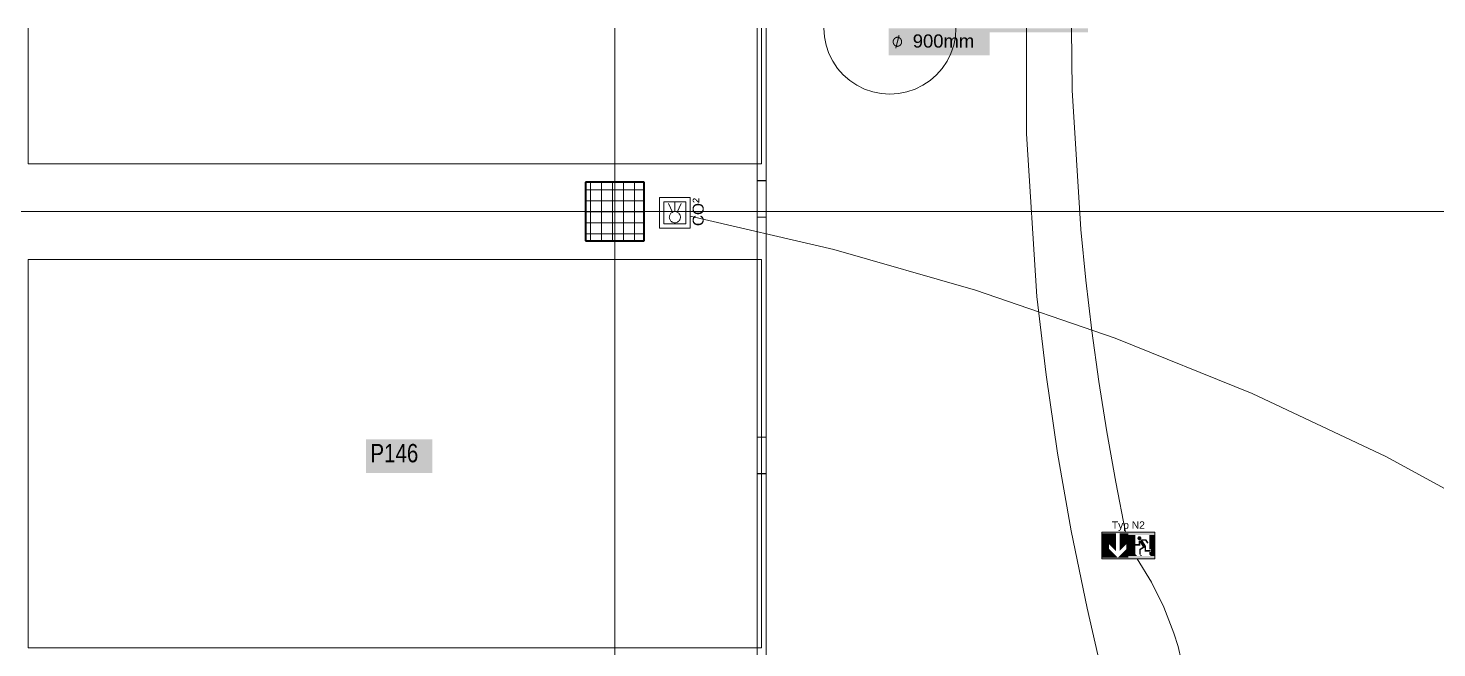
# Model space of a CAD drawing. Extents: x -1132 to 613, y -179 to 712.
# Drawn here: x -732.3 to -540.2, y 272.6 to 357.2 of the extents above; entities that cross this region are included whole.
import ezdxf
from ezdxf.lldxf.tags import DXFTag

# ---------------------------------------------------------------- set-up
doc = ezdxf.new("R2010")
doc.units = 0
doc.layers.get('0').update_dxf_attribs({"lineweight": 13})
for name, color, linetype, lineweight in [('A-FLOR-____-OTLN', 7, 'Continuous', 9), ('A-GENM-____-OTLN', 7, 'Continuous', 9), ('C-PRKG-____-IDEN', 7, 'Continuous', 5), ('C-PRKG-____-OTLN', 7, 'Continuous', 9), ('S-COLS-____-MCUT', 7, 'Continuous', 35), ('S-COLS-____-OTLN', 7, 'Continuous', 9), ('S-GRID-____-OTLN', 7, 'Continuous', 5), ('Text', 7, 'Continuous', 5)]:
    doc.layers.add(name, color=color, linetype=linetype, lineweight=lineweight)
for name, color, linetype, lineweight, true_color in [('EL01_WAN_CO-Anlage', 7, 'Continuous', 13, 0x993300), ('EL01_WAN_Leitung_BUS-KNX', 4, 'Continuous', 13, 0x00ffff), ('EL01_WAN_Leitung_HLKS', 5, 'Continuous', 13, 0x0000ff), ('EL01_WAN_Leitung_Notbeleuchtung', 7, 'Continuous', 13, 0x009900), ('EL01_WAN_Leuchten', 7, 'Continuous', 13, 0x0080ff), ('EL01_WAN_Licht', 7, 'Continuous', 13, 0x0080ff), ('EL01_WAN_Notbeleuchtungen', 7, 'Continuous', 13, 0x009900), ('EL01_WAN_Notbeleuchtungentyp', 7, 'Continuous', 13, 0x009900)]:
    doc.layers.add(name, color=color, linetype=linetype, lineweight=lineweight, true_color=true_color)
doc.styles.get("Standard").update_dxf_attribs({"font": 'arial.ttf'})
tags = doc.linetypes.add('_Rasterlinie_', pattern=[0.375, 0.2, -0.05, 0.075, -0.05]).pattern_tags.tags
tags[10:11] = [DXFTag(74, 4), DXFTag(75, 0), DXFTag(340, '0'), DXFTag(46, 1.0), DXFTag(50, 0.0), DXFTag(44, 0.0), DXFTag(45, 0.0)]
tags[8:9] = [DXFTag(74, 4), DXFTag(75, 0), DXFTag(340, '0'), DXFTag(46, 1.0), DXFTag(50, 0.0), DXFTag(44, 0.0), DXFTag(45, 0.0)]
tags[6:7] = [DXFTag(74, 4), DXFTag(75, 0), DXFTag(340, '0'), DXFTag(46, 1.0), DXFTag(50, 0.0), DXFTag(44, 0.0), DXFTag(45, 0.0)]
tags[4:5] = [DXFTag(74, 4), DXFTag(75, 0), DXFTag(340, '0'), DXFTag(46, 1.0), DXFTag(50, 0.0), DXFTag(44, 0.0), DXFTag(45, 0.0)]

# ---------------------------------------------------------------- blocks, each defined once
blk = doc.blocks.new('Referenz-A0UJ359BXE', base_point=(-1140.16, -173.77))
at = {"layer": 'A-FLOR-____-OTLN', "color": 0, "linetype": 'Continuous', "ltscale": 0.13}
for p, q in [((-623.79, 357.16), (-623.71, 355.98)), ((-623.79, 357.16), (-623.79, 357.16)), ((-623.71, 355.98), (-623.48, 354.83)), ((-606.09, 354.83), (-605.86, 355.98)), ((-605.86, 355.98), (-605.79, 357.16)), ((-605.79, 357.16), (-605.79, 357.16)), ((-623.48, 354.83), (-623.1, 353.71)), ((-623.1, 353.71), (-622.58, 352.66)), ((-606.99, 352.66), (-606.47, 353.71)), ((-606.47, 353.71), (-606.09, 354.83)), ((-622.58, 352.66), (-621.93, 351.68)), ((-621.93, 351.68), (-621.15, 350.79)), ((-608.42, 350.79), (-607.65, 351.68)), ((-607.65, 351.68), (-606.99, 352.66)), ((-621.15, 350.79), (-620.27, 350.02)), ((-620.27, 350.02), (-619.29, 349.37)), ((-610.29, 349.37), (-609.31, 350.02)), ((-609.31, 350.02), (-608.42, 350.79)), ((-619.29, 349.37), (-618.23, 348.84)), ((-618.23, 348.84), (-617.12, 348.47)), ((-617.12, 348.47), (-615.96, 348.24)), ((-615.96, 348.24), (-614.79, 348.16)), ((-614.79, 348.16), (-613.61, 348.24)), ((-613.61, 348.24), (-612.46, 348.47)), ((-612.46, 348.47), (-611.34, 348.84)), ((-611.34, 348.84), (-610.29, 349.37))]:
    blk.add_line(p, q, dxfattribs=at)
at = {"layer": 'A-GENM-____-OTLN', "color": 0, "linetype": 'Continuous', "ltscale": 0.13}
for p, q in [((-623.79, 357.16), (-623.79, 357.16)), ((-623.79, 357.16), (-623.71, 355.98)), ((-623.79, 357.16), (-623.79, 357.16)), ((-623.71, 355.98), (-623.48, 354.83)), ((-606.09, 354.83), (-605.86, 355.98)), ((-605.86, 355.98), (-605.79, 357.16)), ((-605.79, 357.16), (-605.79, 357.16)), ((-605.79, 357.16), (-605.79, 357.16)), ((-623.48, 354.83), (-623.1, 353.71)), ((-623.1, 353.71), (-622.58, 352.66)), ((-606.99, 352.66), (-606.47, 353.71)), ((-606.47, 353.71), (-606.09, 354.83)), ((-622.58, 352.66), (-621.93, 351.68)), ((-621.93, 351.68), (-621.15, 350.79)), ((-608.42, 350.79), (-607.65, 351.68)), ((-607.65, 351.68), (-606.99, 352.66)), ((-621.15, 350.79), (-620.27, 350.02)), ((-620.27, 350.02), (-619.29, 349.37)), ((-610.29, 349.37), (-609.31, 350.02)), ((-609.31, 350.02), (-608.42, 350.79)), ((-619.29, 349.37), (-618.23, 348.84)), ((-618.23, 348.84), (-617.12, 348.47)), ((-617.12, 348.47), (-615.96, 348.24)), ((-615.96, 348.24), (-614.79, 348.16)), ((-614.79, 348.16), (-613.61, 348.24)), ((-613.61, 348.24), (-612.46, 348.47)), ((-612.46, 348.47), (-611.34, 348.84)), ((-611.34, 348.84), (-610.29, 349.37))]:
    blk.add_line(p, q, dxfattribs=at)
at = {"layer": 'C-PRKG-____-IDEN', "color": 7, "linetype": 'Continuous', "ltscale": 0.13, "true_color": 0xffffff}
for points in [[(-686.24, 296.47), (-677.17, 296.47), (-686.24, 301.07)], [(-677.17, 296.47), (-686.24, 301.07), (-677.17, 301.07)]]:
    blk.add_solid(points, dxfattribs=at)
at = {"layer": 'C-PRKG-____-OTLN', "color": 0, "linetype": 'Continuous', "ltscale": 0.13}
for p, q in [((-732.29, 338.66), (-732.29, 357.16)), ((-732.29, 357.16), (-732.29, 338.66)), ((-732.29, 338.66), (-732.29, 357.16)), ((-632.29, 338.66), (-632.29, 357.16)), ((-632.29, 338.66), (-632.29, 357.16)), ((-632.29, 357.16), (-632.29, 338.66)), ((-632.29, 338.66), (-732.29, 338.66)), ((-732.29, 338.66), (-632.29, 338.66)), ((-632.29, 338.66), (-732.29, 338.66)), ((-732.29, 338.66), (-732.29, 338.66)), ((-632.29, 338.66), (-632.29, 338.66)), ((-732.29, 325.63), (-732.29, 272.64)), ((-632.29, 325.63), (-732.29, 325.63)), ((-632.29, 325.63), (-732.29, 325.63)), ((-732.29, 325.63), (-732.29, 272.64)), ((-732.29, 272.64), (-732.29, 325.63)), ((-732.29, 325.63), (-632.29, 325.63)), ((-732.29, 325.63), (-732.29, 325.63)), ((-632.29, 325.63), (-632.29, 272.64)), ((-632.29, 272.64), (-632.29, 325.63)), ((-632.29, 325.63), (-632.29, 272.64)), ((-632.29, 325.63), (-632.29, 325.63)), ((-632.29, 272.64), (-732.29, 272.64)), ((-732.29, 272.64), (-632.29, 272.64)), ((-732.29, 272.64), (-732.29, 272.64)), ((-632.29, 272.64), (-732.29, 272.64)), ((-732.29, 272.64), (-632.29, 272.64)), ((-632.29, 272.64), (-732.29, 272.64)), ((-732.29, 272.64), (-732.29, 272.64)), ((-632.29, 272.64), (-632.29, 272.64)), ((-632.29, 272.64), (-632.29, 272.64))]:
    blk.add_line(p, q, dxfattribs=at)
at = {"layer": 'S-COLS-____-MCUT', "color": 0, "linetype": 'Continuous', "ltscale": 0.35}
for p, q in [((-648.29, 336.16), (-656.29, 336.16)), ((-656.29, 336.16), (-656.29, 328.16)), ((-648.29, 328.16), (-648.29, 336.16)), ((-656.29, 328.16), (-648.29, 328.16))]:
    blk.add_line(p, q, dxfattribs=at)
at = {"layer": 'S-COLS-____-OTLN', "color": 0, "linetype": 'Continuous', "ltscale": 0.13}
for p, q in [((-655.63, 328.16), (-655.63, 336.16)), ((-654.13, 328.16), (-654.13, 336.16)), ((-652.63, 328.16), (-652.63, 336.16)), ((-651.13, 328.16), (-651.13, 336.16)), ((-649.63, 328.16), (-649.63, 336.16)), ((-656.29, 335.13), (-648.29, 335.13)), ((-656.29, 333.63), (-648.29, 333.63)), ((-656.29, 332.13), (-648.29, 332.13)), ((-656.29, 330.63), (-648.29, 330.63)), ((-656.29, 329.13), (-648.29, 329.13))]:
    blk.add_line(p, q, dxfattribs=at)
at = {"layer": 'S-GRID-____-OTLN', "color": 0, "linetype": '_Rasterlinie_', "ltscale": 0.13}
for p, q in [((-652.29, 96.36), (-652.29, 357.16)), ((-1093.73, 332.16), (-191.86, 332.16))]:
    blk.add_line(p, q, dxfattribs=at)
at = {"layer": 'Text', "color": 7, "linetype": 'Continuous', "ltscale": 0.13, "true_color": 0xffffff}
for points in [[(-614.97, 356.6), (-587.78, 356.6), (-614.97, 357.16)], [(-587.78, 356.6), (-614.97, 357.16), (-587.78, 357.16)], [(-614.97, 353.46), (-611.59, 353.46), (-614.97, 356.76)], [(-611.59, 353.46), (-614.97, 356.76), (-611.59, 356.76)], [(-612.92, 353.45), (-601.2, 353.45), (-612.92, 356.76)], [(-601.2, 353.45), (-612.92, 356.76), (-601.2, 356.76)]]:
    blk.add_solid(points, dxfattribs=at)
at = {"layer": 'C-PRKG-____-IDEN', "color": 0, "linetype": 'Continuous', "ltscale": 0.13, "insert": (-685.62, 300.45), "char_height": 2.5, "attachment_point": 1}
blk.add_mtext('{\\W0.8;\\fArial;P146}', dxfattribs=at)
at = {"layer": 'Text', "color": 0, "linetype": 'Continuous', "ltscale": 0.13, "char_height": 1.8, "attachment_point": 1}
for s, insert in [('{\\fSegoe UI Symbol;⌀}', (-614.52, 356.31)), ('{\\fArial;900mm}', (-611.67, 356.31))]:
    blk.add_mtext(s, dxfattribs=dict(at, insert=insert))
blk = doc.blocks.new('Leitung-A0UJ35BVXE', base_point=(-596.15, 257.12))
at = {"color": 0, "linetype": 'ByBlock', "lineweight": -2, "ltscale": 0.13}
for p, q in [((-596.15, 357.16), (-596.15, 342.77)), ((-596.15, 342.77), (-594.73, 320.58)), ((-594.73, 320.58), (-593.5, 309.86)), ((-593.5, 309.86), (-591.95, 299.19)), ((-591.95, 299.19), (-590.07, 288.58)), ((-590.07, 288.58), (-587.91, 278.03)), ((-587.91, 278.03), (-585.46, 267.54)), ((-585.46, 267.54), (-582.76, 257.12))]:
    blk.add_line(p, q, dxfattribs=at)
blk = doc.blocks.new('RZL-Wand_ Unten-A0UJ35D1XE', base_point=(-585.88, 284.8))
at = {"color": 0, "lineweight": -2}
for p, q in [((-585.88, 288.4), (-578.68, 288.4)), ((-585.88, 284.8), (-585.88, 288.4)), ((-578.68, 288.4), (-578.68, 284.8)), ((-578.68, 284.8), (-585.88, 284.8))]:
    blk.add_line(p, q, dxfattribs=at)
for points in [[(-585.88, 288.27), (-582.28, 288.27), (-585.88, 288.4)], [(-582.28, 288.27), (-585.88, 288.4), (-582.28, 288.4)], [(-585.88, 286.79), (-583.95, 286.79), (-585.88, 288.27)], [(-583.95, 286.79), (-585.88, 288.27), (-583.95, 288.27)], [(-583.47, 286.79), (-582.28, 286.79), (-583.47, 288.27)], [(-582.28, 286.79), (-583.47, 288.27), (-582.28, 288.27)], [(-582.28, 288.02), (-578.68, 288.02), (-582.28, 288.4)], [(-578.68, 288.02), (-582.28, 288.4), (-578.68, 288.4)], [(-585.88, 286.12), (-584.9, 286.12), (-585.88, 286.79)], [(-584.9, 286.12), (-585.88, 286.79), (-584.9, 286.79)], [(-583.95, 285.84), (-583.95, 286.79), (-584.9, 286.79)], [(-583.47, 285.84), (-582.53, 286.79), (-583.47, 286.79)], [(-582.53, 286.6), (-582.28, 286.6), (-582.53, 286.79)], [(-582.28, 286.6), (-582.53, 286.79), (-582.28, 286.79)], [(-582.53, 286.12), (-582.28, 286.12), (-582.53, 286.6)], [(-582.28, 286.12), (-582.53, 286.6), (-582.28, 286.6)], [(-582.28, 286.81), (-581.3, 286.81), (-582.28, 288.02)], [(-581.3, 286.81), (-582.28, 288.02), (-581.3, 288.02)], [(-582.28, 286.58), (-580.62, 286.58), (-582.28, 286.81)], [(-580.62, 286.58), (-582.28, 286.81), (-580.62, 286.81)], [(-582.28, 285.38), (-581.3, 285.38), (-582.28, 286.58)], [(-581.3, 285.38), (-582.28, 286.58), (-581.3, 286.58)], [(-580.48, 287.59), (-581.03, 287.59), (-580.49, 287.67)], [(-581.03, 287.59), (-580.49, 287.67), (-581.02, 287.67)], [(-581.02, 287.52), (-580.48, 287.59), (-581.03, 287.59)], [(-580.49, 287.67), (-581.02, 287.67), (-580.52, 287.73)], [(-581.02, 287.67), (-580.52, 287.73), (-580.99, 287.73)], [(-580.49, 287.52), (-581.02, 287.52), (-580.48, 287.59)], [(-580.99, 287.46), (-580.49, 287.52), (-581.02, 287.52)], [(-580.49, 287.52), (-581.02, 287.52), (-580.49, 287.52)], [(-581.02, 287.52), (-580.49, 287.52), (-581.02, 287.52)], [(-580.52, 287.73), (-580.99, 287.73), (-580.56, 287.79)], [(-580.99, 287.73), (-580.56, 287.79), (-580.95, 287.79)], [(-580.52, 287.73), (-580.99, 287.73), (-580.52, 287.73)], [(-580.99, 287.73), (-580.52, 287.73), (-580.99, 287.73)], [(-580.52, 287.46), (-580.99, 287.46), (-580.49, 287.52)], [(-580.95, 287.4), (-580.52, 287.46), (-580.99, 287.46)], [(-580.56, 287.79), (-580.95, 287.79), (-580.62, 287.83)], [(-580.95, 287.79), (-580.62, 287.83), (-580.89, 287.83)], [(-580.56, 287.79), (-580.95, 287.79), (-580.56, 287.79)], [(-580.95, 287.79), (-580.56, 287.79), (-580.95, 287.79)], [(-580.56, 287.4), (-580.95, 287.4), (-580.52, 287.46)], [(-580.89, 287.36), (-580.56, 287.4), (-580.95, 287.4)], [(-580.56, 287.4), (-580.95, 287.4), (-580.56, 287.4)], [(-580.95, 287.4), (-580.56, 287.4), (-580.95, 287.4)], [(-580.62, 287.83), (-580.89, 287.83), (-580.69, 287.86)], [(-580.89, 287.83), (-580.69, 287.86), (-580.83, 287.86)], [(-580.62, 287.36), (-580.89, 287.36), (-580.56, 287.4)], [(-580.83, 287.33), (-580.62, 287.36), (-580.89, 287.36)], [(-580.85, 287.25), (-579.7, 287.25), (-580.85, 287.28)], [(-579.7, 287.25), (-580.85, 287.28), (-579.72, 287.28)], [(-580.85, 287.28), (-579.72, 287.28), (-580.65, 287.28)], [(-580.85, 286.91), (-580.1, 286.91), (-580.85, 287.25)], [(-580.1, 286.91), (-580.85, 287.25), (-580.31, 287.25)], [(-580.85, 286.81), (-580.62, 286.81), (-580.85, 286.91)], [(-580.62, 286.81), (-580.85, 286.91), (-580.62, 286.91)], [(-580.69, 287.86), (-580.83, 287.86), (-580.76, 287.87)], [(-580.69, 287.33), (-580.83, 287.33), (-580.62, 287.36)], [(-580.76, 287.32), (-580.69, 287.33), (-580.83, 287.33)], [(-580.78, 286.12), (-580.38, 286.12), (-580.46, 286.31)], [(-580.65, 287.28), (-579.72, 287.28), (-580.6, 287.3)], [(-579.72, 287.28), (-580.65, 287.28), (-579.72, 287.28)], [(-580.37, 286.5), (-579.85, 286.5), (-580.62, 286.91)], [(-579.85, 286.5), (-580.62, 286.91), (-580.1, 286.91)], [(-580.6, 287.3), (-579.73, 287.3), (-580.54, 287.34)], [(-579.72, 287.28), (-580.6, 287.3), (-579.73, 287.3)], [(-580.54, 287.34), (-579.76, 287.34), (-580.5, 287.39)], [(-579.73, 287.3), (-580.54, 287.34), (-579.76, 287.34)], [(-580.5, 287.39), (-579.79, 287.39), (-580.46, 287.46)], [(-579.76, 287.34), (-580.5, 287.39), (-579.79, 287.39)], [(-579.79, 287.39), (-580.46, 287.46), (-579.84, 287.46)], [(-580.46, 286.31), (-579.85, 286.31), (-580.31, 286.41)], [(-580.38, 286.12), (-580.46, 286.31), (-580.05, 286.31)], [(-580.31, 286.41), (-579.85, 286.41), (-580.37, 286.5)], [(-579.85, 286.41), (-580.37, 286.5), (-579.85, 286.5)], [(-579.85, 286.31), (-580.31, 286.41), (-579.85, 286.41)], [(-580.05, 285.99), (-579.85, 285.99), (-580.05, 286.31)], [(-579.85, 285.99), (-580.05, 286.31), (-579.85, 286.31)], [(-579.79, 286.98), (-579.7, 287.25), (-579.97, 287.25)], [(-579.51, 286.98), (-579.79, 286.98), (-579.7, 287.25)], [(-579.7, 286.86), (-579.51, 286.98), (-579.79, 286.98)], [(-579.41, 286.6), (-578.68, 286.6), (-579.41, 288.02)], [(-578.68, 286.6), (-579.41, 288.02), (-578.68, 288.02)], [(-579.41, 286.06), (-578.68, 286.06), (-579.41, 286.6)], [(-578.68, 286.06), (-579.41, 286.6), (-578.68, 286.6)], [(-585.88, 284.93), (-583.71, 284.93), (-585.88, 286.12)], [(-583.71, 284.93), (-585.88, 286.12), (-584.9, 286.12)], [(-585.88, 284.8), (-582.28, 284.8), (-585.88, 284.93)], [(-582.28, 284.8), (-585.88, 284.93), (-582.28, 284.93)], [(-583.71, 284.93), (-582.28, 284.93), (-582.53, 286.12)], [(-582.28, 284.93), (-582.53, 286.12), (-582.28, 286.12)], [(-582.28, 285.18), (-581.1, 285.18), (-582.28, 285.38)], [(-581.1, 285.18), (-582.28, 285.38), (-581.3, 285.38)], [(-582.28, 284.8), (-578.68, 284.8), (-582.28, 285.18)], [(-578.68, 284.8), (-582.28, 285.18), (-578.68, 285.18)], [(-580.78, 285.99), (-580.58, 285.99), (-580.78, 286.12)], [(-580.58, 285.99), (-580.78, 286.12), (-580.38, 286.12)], [(-580.78, 285.45), (-580.58, 285.45), (-580.78, 285.99)], [(-580.58, 285.45), (-580.78, 285.99), (-580.58, 285.99)], [(-580.58, 285.18), (-580.38, 285.18), (-580.78, 285.38)], [(-580.38, 285.18), (-580.78, 285.38), (-580.58, 285.38)], [(-580.05, 285.78), (-579.23, 285.78), (-580.05, 285.99)], [(-579.23, 285.78), (-580.05, 285.99), (-579.23, 285.99)], [(-579.41, 285.38), (-578.68, 285.38), (-579.41, 285.72)], [(-578.68, 285.38), (-579.41, 285.72), (-578.68, 285.72)], [(-579.21, 285.18), (-578.68, 285.18), (-579.41, 285.38)], [(-578.68, 285.18), (-579.41, 285.38), (-578.68, 285.38)], [(-579.17, 285.72), (-578.68, 285.72), (-579.17, 286.06)], [(-578.68, 285.72), (-579.17, 286.06), (-578.68, 286.06)]]:
    blk.add_solid(points, dxfattribs=at)
blk = doc.blocks.new('Bemerkung 1-A0UJ35D3XE', base_point=(-584.52, 288.89))
at = {"color": 0, "lineweight": -2, "insert": (-584.52, 289.89), "char_height": 1, "attachment_point": 1}
blk.add_mtext('{\\fArial;Typ N2}', dxfattribs=at)
blk = doc.blocks.new('Deckendose UP-A0UJ35DHXE', base_point=(-645.61, 330.48))
at = {"color": 0, "lineweight": -2}
for p, q in [((-645.61, 330.48), (-645.61, 333.48)), ((-645.61, 333.48), (-642.61, 333.48)), ((-642.61, 333.48), (-642.61, 330.48)), ((-642.61, 330.48), (-645.61, 330.48))]:
    blk.add_line(p, q, dxfattribs=at)
blk = doc.blocks.new('Leitung-A0UJ35ENXE', base_point=(-581.15, 246.48))
at = {"color": 0, "linetype": 'ByBlock', "lineweight": -2, "ltscale": 0.13}
for p, q in [((-579.11, 281.6), (-581.07, 284.8)), ((-577.42, 278.21), (-579.11, 281.6)), ((-576.05, 274.66), (-577.42, 278.21)), ((-575.5, 272.84), (-576.05, 274.66)), ((-575.06, 271), (-575.5, 272.84)), ((-574.73, 269.14), (-575.06, 271)), ((-574.52, 267.28), (-574.73, 269.14)), ((-574.44, 265.41), (-574.52, 267.28)), ((-574.49, 263.55), (-574.44, 265.41)), ((-574.87, 260.5), (-574.49, 263.55)), ((-575.6, 257.5), (-574.87, 260.5)), ((-576.63, 254.57), (-575.6, 257.5)), ((-577.92, 251.75), (-576.63, 254.57)), ((-579.44, 249.04), (-577.92, 251.75)), ((-581.15, 246.48), (-579.44, 249.04))]:
    blk.add_line(p, q, dxfattribs=at)
blk = doc.blocks.new('Leitung-A0UJ35ETXE', base_point=(-590.03, 288.4))
at = {"color": 0, "linetype": 'ByBlock', "lineweight": -2, "ltscale": 0.13}
for p, q in [((-589.95, 348.72), (-590.03, 357.16)), ((-588.77, 329.72), (-589.95, 348.72)), ((-588.07, 322.79), (-588.77, 329.72)), ((-587.24, 315.87), (-588.07, 322.79)), ((-586.28, 308.97), (-587.24, 315.87)), ((-585.19, 302.09), (-586.28, 308.97)), ((-583.97, 295.23), (-585.19, 302.09)), ((-582.64, 288.4), (-583.97, 295.23))]:
    blk.add_line(p, q, dxfattribs=at)
blk = doc.blocks.new('Leitung-A0UJ35H7XE', base_point=(-642.01, 221.71))
at = {"color": 0, "linetype": 'ByBlock', "lineweight": -2, "ltscale": 0.13}
for p, q in [((-642.01, 331.5), (-622.45, 326.96)), ((-622.45, 326.96), (-603.11, 321.41)), ((-603.11, 321.41), (-584.05, 314.87)), ((-584.05, 314.87), (-565.37, 307.31)), ((-565.37, 307.31), (-547.15, 298.72)), ((-547.15, 298.72), (-529.49, 289.09))]:
    blk.add_line(p, q, dxfattribs=at)
blk = doc.blocks.new('Kabelkanal-A0UJ35JZXE', base_point=(-632.88, 256.38))
at = {"color": 0, "linetype": 'ByBlock', "lineweight": -2, "ltscale": 0.13}
for p, q in [((-632.88, 296.4), (-632.88, 296.37)), ((-632.88, 296.4), (-631.68, 296.4)), ((-632.88, 256.41), (-632.88, 296.4)), ((-632.88, 296.37), (-631.68, 296.37)), ((-632.88, 256.38), (-632.88, 296.37)), ((-631.68, 296.4), (-631.68, 296.37)), ((-631.68, 296.4), (-631.68, 256.41)), ((-631.68, 296.37), (-631.68, 256.38)), ((-632.88, 256.41), (-632.88, 256.38)), ((-631.68, 256.41), (-632.88, 256.41)), ((-631.68, 256.38), (-632.88, 256.38)), ((-631.68, 256.41), (-631.68, 256.38))]:
    blk.add_line(p, q, dxfattribs=at)
blk = doc.blocks.new('Gasmelder-A0UJ35KBXE', base_point=(-646.21, 329.88))
at = {"color": 0, "linetype": 'ByBlock', "lineweight": -2, "ltscale": 0.13}
for p, q in [((-646.21, 329.88), (-646.21, 334.08)), ((-646.21, 334.08), (-642.01, 334.08)), ((-644.43, 332.07), (-644.98, 333.25)), ((-644.11, 332.14), (-644.11, 333.44)), ((-643.78, 332.07), (-643.24, 333.25)), ((-642.01, 334.08), (-642.01, 329.88)), ((-644.86, 331.48), (-644.87, 331.38)), ((-644.87, 331.38), (-644.86, 331.28)), ((-644.84, 331.58), (-644.86, 331.48)), ((-644.86, 331.28), (-644.84, 331.19)), ((-644.81, 331.67), (-644.84, 331.58)), ((-644.84, 331.19), (-644.81, 331.09)), ((-644.76, 331.76), (-644.81, 331.67)), ((-644.81, 331.09), (-644.76, 331)), ((-644.71, 331.85), (-644.76, 331.76)), ((-644.76, 331), (-644.71, 330.92)), ((-644.64, 331.92), (-644.71, 331.85)), ((-644.71, 330.92), (-644.64, 330.85)), ((-644.57, 331.99), (-644.64, 331.92)), ((-644.64, 330.85), (-644.57, 330.78)), ((-644.49, 332.04), (-644.57, 331.99)), ((-644.57, 330.78), (-644.49, 330.72)), ((-644.4, 332.09), (-644.49, 332.04)), ((-644.49, 330.72), (-644.4, 330.68)), ((-644.3, 332.12), (-644.4, 332.09)), ((-644.4, 330.68), (-644.3, 330.65)), ((-644.21, 332.14), (-644.3, 332.12)), ((-644.3, 330.65), (-644.21, 330.63)), ((-644.11, 332.14), (-644.21, 332.14)), ((-644.21, 330.63), (-644.11, 330.62)), ((-644.01, 332.14), (-644.11, 332.14)), ((-644.11, 330.62), (-644.01, 330.63)), ((-643.91, 332.12), (-644.01, 332.14)), ((-644.01, 330.63), (-643.91, 330.65)), ((-643.81, 332.09), (-643.91, 332.12)), ((-643.91, 330.65), (-643.81, 330.68)), ((-643.73, 332.04), (-643.81, 332.09)), ((-643.81, 330.68), (-643.73, 330.72)), ((-643.64, 331.99), (-643.73, 332.04)), ((-643.73, 330.72), (-643.64, 330.78)), ((-643.57, 331.92), (-643.64, 331.99)), ((-643.64, 330.78), (-643.57, 330.85)), ((-643.5, 331.85), (-643.57, 331.92)), ((-643.57, 330.85), (-643.5, 330.92)), ((-643.45, 331.76), (-643.5, 331.85)), ((-643.5, 330.92), (-643.45, 331)), ((-643.4, 331.67), (-643.45, 331.76)), ((-643.45, 331), (-643.4, 331.09)), ((-643.37, 331.58), (-643.4, 331.67)), ((-643.4, 331.09), (-643.37, 331.19)), ((-643.35, 331.48), (-643.37, 331.58)), ((-643.37, 331.19), (-643.35, 331.28)), ((-643.34, 331.38), (-643.35, 331.48)), ((-643.35, 331.28), (-643.34, 331.38)), ((-642.01, 329.88), (-646.21, 329.88))]:
    blk.add_line(p, q, dxfattribs=at)
blk = doc.blocks.new('Bemerkung 1-A0UJ35KDXE', base_point=(-641.68, 330.17))
at = {"color": 0, "lineweight": -2, "insert": (-641.68, 330.17), "char_height": 1.5, "attachment_point": 1, "rotation": 90}
blk.add_mtext('{\\fArial;CO²}', dxfattribs=at)
blk = doc.blocks.new('Kabelkanal-A0UJ35MHXE', base_point=(-632.88, 336.32))
at = {"color": 0, "linetype": 'ByBlock', "lineweight": -2, "ltscale": 0.13}
for p, q in [((-632.88, 336.35), (-632.88, 357.16)), ((-632.88, 336.32), (-632.88, 357.16)), ((-631.68, 357.16), (-631.68, 336.35)), ((-631.68, 357.16), (-631.68, 336.32)), ((-632.88, 336.35), (-632.88, 336.32)), ((-631.68, 336.35), (-632.88, 336.35)), ((-631.68, 336.32), (-632.88, 336.32)), ((-631.68, 336.35), (-631.68, 336.32))]:
    blk.add_line(p, q, dxfattribs=at)
blk = doc.blocks.new('Kabelkanal-A0UJ35MRXE', base_point=(-632.88, 296.37))
at = {"color": 0, "linetype": 'ByBlock', "lineweight": -2, "ltscale": 0.13}
for p, q in [((-632.88, 336.39), (-632.88, 336.37)), ((-632.88, 336.39), (-631.68, 336.39)), ((-632.88, 296.4), (-632.88, 336.39)), ((-632.88, 336.37), (-631.68, 336.37)), ((-632.88, 296.37), (-632.88, 336.37)), ((-631.68, 336.39), (-631.68, 336.37)), ((-631.68, 336.39), (-631.68, 296.4)), ((-631.68, 336.37), (-631.68, 296.37)), ((-632.88, 296.4), (-632.88, 296.37)), ((-631.68, 296.4), (-632.88, 296.4)), ((-631.68, 296.37), (-632.88, 296.37)), ((-631.68, 296.4), (-631.68, 296.37))]:
    blk.add_line(p, q, dxfattribs=at)
blk = doc.blocks.new('LED-Langfeldleuchte 37W-A0UJ35NFXE', base_point=(-632.88, 301.37))
at = {"color": 0, "linetype": 'ByBlock', "lineweight": -2, "ltscale": 0.13}
for p, q in [((-632.88, 331.37), (-632.88, 331.37)), ((-632.88, 301.38), (-632.88, 331.37)), ((-632.88, 331.37), (-631.68, 331.37)), ((-632.88, 301.37), (-632.88, 331.37)), ((-632.88, 331.37), (-631.68, 331.37)), ((-631.68, 331.37), (-631.68, 331.37)), ((-631.68, 331.37), (-631.68, 301.38)), ((-631.68, 331.37), (-631.68, 301.37)), ((-632.88, 301.38), (-632.88, 301.37)), ((-631.68, 301.38), (-632.88, 301.38)), ((-631.68, 301.37), (-632.88, 301.37)), ((-631.68, 301.38), (-631.68, 301.37))]:
    blk.add_line(p, q, dxfattribs=at)

msp = doc.modelspace()

# ---------------------------------------------------------------- block references
at = {"color": 9, "lineweight": 25, "ltscale": 0.25, "true_color": 0xc0c0c0}
msp.add_blockref('Referenz-A0UJ359BXE', (-1140.16, -173.77), dxfattribs=at)
at = {"layer": 'EL01_WAN_CO-Anlage', "ltscale": 0.13}
for name, p in [('Gasmelder-A0UJ35KBXE', (-646.21, 329.88)), ('Bemerkung 1-A0UJ35KDXE', (-641.68, 330.17))]:
    msp.add_blockref(name, p, dxfattribs=at)
at = {"layer": 'EL01_WAN_Leitung_BUS-KNX', "ltscale": 0.13}
msp.add_blockref('Leitung-A0UJ35BVXE', (-596.15, 257.12), dxfattribs=at)
at = {"layer": 'EL01_WAN_Leitung_HLKS', "ltscale": 0.13}
msp.add_blockref('Leitung-A0UJ35H7XE', (-642.01, 221.71), dxfattribs=at)
at = {"layer": 'EL01_WAN_Leitung_Notbeleuchtung', "ltscale": 0.13}
for name, p in [('Leitung-A0UJ35ETXE', (-590.03, 288.4)), ('Leitung-A0UJ35ENXE', (-581.15, 246.48))]:
    msp.add_blockref(name, p, dxfattribs=at)
at = {"layer": 'EL01_WAN_Leuchten', "ltscale": 0.13}
for name, p in [('Kabelkanal-A0UJ35MHXE', (-632.88, 336.32)), ('Kabelkanal-A0UJ35MRXE', (-632.88, 296.37)), ('LED-Langfeldleuchte 37W-A0UJ35NFXE', (-632.88, 301.37)), ('Kabelkanal-A0UJ35JZXE', (-632.88, 256.38))]:
    msp.add_blockref(name, p, dxfattribs=at)
at = {"layer": 'EL01_WAN_Licht', "linetype": 'Continuous', "ltscale": 0.13}
msp.add_blockref('Deckendose UP-A0UJ35DHXE', (-645.61, 330.48), dxfattribs=at)
at = {"layer": 'EL01_WAN_Notbeleuchtungen', "linetype": 'Continuous', "ltscale": 0.13}
msp.add_blockref('RZL-Wand_ Unten-A0UJ35D1XE', (-585.88, 284.8), dxfattribs=at)
at = {"layer": 'EL01_WAN_Notbeleuchtungentyp', "linetype": 'Continuous', "ltscale": 0.13}
msp.add_blockref('Bemerkung 1-A0UJ35D3XE', (-584.52, 288.89), dxfattribs=at)

doc.saveas('drawing.dxf')
